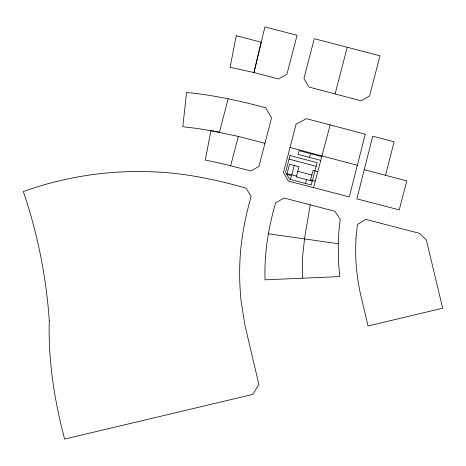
<?xml version="1.0" encoding="UTF-8"?>
<svg xmlns="http://www.w3.org/2000/svg" width="466" height="466" viewBox="0 0 466 466"><rect width="100%" height="100%" fill="white"/><g stroke="black" fill="none" stroke-linecap="round" stroke-linejoin="round"><path stroke-width="0.7" d="M338.246 243.735L338.52 262.789L339.784 276.583L265.032 279.833C264.17 253.824 268.364 227.88 275.581 202.943L283.992 198.015L334.804 211.232L340.232 219.311L338.869 231.684L338.246 243.735L268.381 233.786M310.245 204.848L304.717 237.252L302.481 257.413L302.399 278.202M364.249 169.659L356.857 198.871L399.24 209.886L406.771 180.913L364.249 169.659L372.753 136.171L394.12 141.804L385.539 175.292M228.136 98.804L219.434 132.216L198.201 128.599L182.806 126.711L186.546 92.454C213.346 95.064 239.734 100.767 265.696 107.792L271.573 117.875L258.98 166.292L250.964 171.022L225.078 164.329L205.325 160.048L210.912 130.602L238.388 136.422L230.606 165.75M335.095 93.934L347.24 47.27L379.994 55.792L369.561 95.944L361.197 100.842L308.824 86.991L303.919 78.579L314.294 38.701L347.24 47.27M290.452 179.492L291.466 175.647L286.724 174.389M291.774 174.878L294.262 165.471M309.482 157.415L310.478 153.652M305.504 183.47L306.517 179.626M310.379 180.645L313.076 170.445L317.783 171.692M313.571 187.606L330.155 124.94M238.004 136.322L264.956 143.312M290.021 147.477L357.34 165.284M321.767 156.64L299.189 150.669L298.193 154.432L320.771 160.403M289.06 159.11L316.193 166.286M297.762 171.272L311.876 175M296.481 176.119L287.073 173.632L289.561 164.224L298.968 166.712L296.271 176.917L312.261 181.146M310.589 179.853L315.296 181.099M49.279 320.41C48.074 360.498 54.4 400.422 64.617 439.089L252.776 394.405L258.886 384.462L244.871 324.93L241.213 301.863A258.898 258.898 0 0 1 239.85 263.022C240.654 240.485 244.982 218.239 251.098 196.576L246.176 188.188C214.68 179.177 182.311 172.525 149.47 171.704A349.698 349.698 0 0 0 126.135 171.744C100.848 172.665 75.673 176.404 51.208 182.858A326.847 326.847 0 0 0 34.391 187.763L23.3 191.52L25.91 199.361A505.779 505.779 0 0 1 36.01 235.033C42.837 263.051 47.235 291.646 49.279 320.41M355.96 238.54L355.704 245.541A193.815 193.815 0 0 0 356.35 266.54L357.032 273.507A207.516 207.516 0 0 0 360.533 294.238L368.047 325.961L442.7 308.23L426.332 239.996L419.639 233.379L365.787 219.37L357.416 224.449L355.96 238.54M236.25 35.707L230.099 67.29L253.958 72.55L278.598 78.987L286.986 74.088L297.087 35.276L264.915 26.912L253.958 72.55L261.24 42.208L236.25 35.707M365.245 134.185L349.302 196.908L288.39 181.064L283.462 172.676L296.073 124.177L306.389 118.673L365.245 134.185M290.003 155.539L285.553 172.391L289.584 179.264L311.241 184.99L317.136 162.716L290.003 155.539"/></g></svg>
